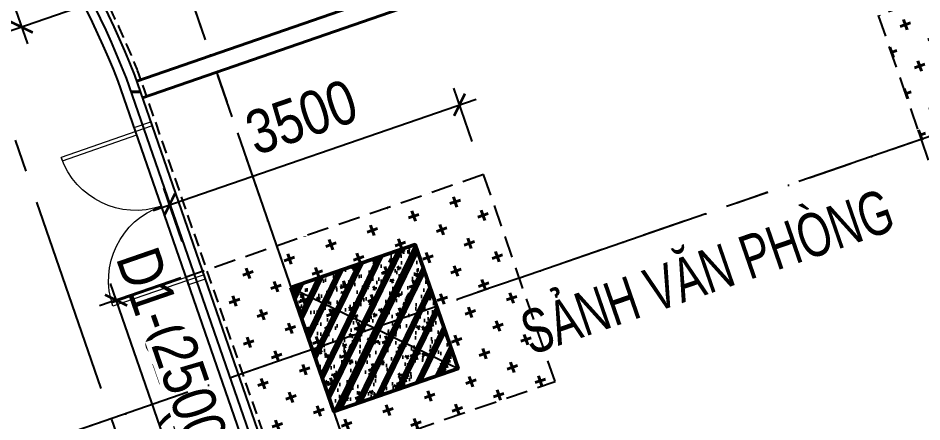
# Model space of a CAD drawing. Header units: millimetres. Extents: x -1534340 to 1713810, y -1348191 to 1114081.
# Drawn here: x 1277542 to 1287855, y -323729 to -319114 of the extents above; entities that cross this region are included whole.
import ezdxf
from ezdxf.enums import TextEntityAlignment as Align

# ---------------------------------------------------------------- set-up
doc = ezdxf.new("R2010")
doc.units = ezdxf.units.MM
doc.header["$LTSCALE"] = 100
doc.header["$PDMODE"] = 32
doc.header["$PDSIZE"] = 2.5
for name, pattern in [('CENTER2', [1.125, 0.75, -0.125, 0.125, -0.125]), ('DASHED', [4.5, 3, -1.5]), ('HIDDEN', [0.375, 0.25, -0.125]), ('xref.asix of  podium$0$xref.asix of  podium$0$DASHDOT', [1, 0.5, -0.25, 0, -0.25])]:
    doc.linetypes.add(name, pattern=pattern)
for name, color, linetype, lineweight in [('0-Hatch', 250, 'Continuous', 40), ('A-DOOR', 1, 'Continuous', 9), ('ccu12-Tencaukien', 9, 'Continuous', 15), ('KT-Chu viet', 255, 'Continuous', 20), ('KT-Net cat', 1, 'Continuous', 40), ('KT-Net cot vach', 6, 'Continuous', 50)]:
    doc.layers.add(name, color=color, linetype=linetype, lineweight=lineweight)
for name, color, linetype in [('0-khuat', 3, 'HIDDEN'), ('A-GLAZ', 135, 'Continuous'), ('ccu11-Khuat', 9, 'DASHED'), ('ccu11-Manh', 8, 'Continuous'), ('ccu12-Manh', 8, 'Continuous'), ('ccu12-Text', 31, 'Continuous'), ('ccu12-Thay', 7, 'Continuous'), ('ccu12-Truc', 13, 'CENTER2'), ('KC2-DIM', 251, 'Continuous'), ('xref.asix of  podium$0$xref.asix of  podium$0$KC2-DIM', 251, 'Continuous'), ('xref.asix of  podium$0$xref.asix of  podium$0$KT-Kich thuoc', 9, 'Continuous'), ('xref.asix of  podium$0$xref.asix of  podium$0$KT-Luoi truc South Tower', 8, 'xref.asix of  podium$0$xref.asix of  podium$0$DASHDOT'), ('xref.asix of  podium$0$xref.asix of  podium$0$KT-Net cot vach', 6, 'Continuous')]:
    doc.layers.add(name, color=color, linetype=linetype)
doc.styles.add('Arial Narrow', font='ARIALN.TTF')
doc.styles.add('Xref_ST_MBDV Cot vach 30.7.2022$0$Arial', font='arial.ttf', dxfattribs={"width": 0.7})
doc.dimstyles.new('ccu12-200', dxfattribs={"dimscale": 200, "dimtxt": 2.5, "dimasz": 1, "dimexe": 1, "dimexo": 2, "dimgap": 1, "dimtad": 1, "dimdec": 0, "dimrnd": 5, "dimdsep": 46, "dimtxsty": 'Arial Narrow', "dimblk": 'ARCHTICK', "dimcen": -1, "dimdle": 1, "dimclrd": 256, "dimclre": 256, "dimclrt": 3, "dimadec": 0, "dimazin": 2, "dimtfac": 0.1, "dimtdec": 0, "dimtmove": 0, "dimatfit": 1, "dimldrblk": 'ARCHTICK', "dimfxl": 1, "dimtvp": 0.8333333333333334, "dimtolj": 1, "dimtzin": 12, "dimarcsym": 0})
pattern_1 = [(49.99999999999999, (550, -550), (286.9040730403014, -25.10085399303804), [30, -330]), (355, (550, -550), (-55.50053344520001, 300.8768534800047), [24, -264]), (100.4514, (573.908672, -552.091736), (231.4037526856086, 275.7758168243814), [25.496076, -280.4568448]), (46.18420000000001, (550, -470), (426.8964194502578, -66.20760573160723), [45, -495]), (96.6356, (585.574698, -475.5173228), (373.8650822194813, 389.6471483601767), [38.2441152, -420.6852]), (351.1842, (550, -470), (373.8647780534509, 389.6474403701299), [36, -396]), (21, (590, -490), (238.7628208473847, -161.0475562661355), [30, -330]), (326.0000000000001, (590, -490), (97.32613276863269, 290.0600180187412), [24, -264]), (71.4514, (609.8968932, -503.4206424), (336.089051432596, 129.012198683981), [25.496076, -280.4568448]), (37.50000000000001, (550, -550), (4.863942126916267, 133.1575415325246), [0, -260.8, 0, -268, 0, -265]), (7.499999999999999, (550, -550), (105.2278149768594, 157.7646847529441), [0, -152.8, 0, -254.8, 0, -101]), (327.5, (460.8, -550), (213.5289744689636, -9.021948693751902), [0, -100, 0, -312, 0, -414]), (317.5, (420.8, -550), (233.2744677369545, 40.04199293292709), [0, -130, 0, -207.2, 0, -294]), (45, (550, -550), (-120.2081528017131, 120.2081528017131), []), (45, (550, -501), (-120.2081528017131, 120.2081528017131), [])]

# ---------------------------------------------------------------- blocks, each defined once
blk = doc.blocks.new('MC3000X3000')
at = {"layer": '0-Hatch', "ltscale": 2}
h = blk.add_hatch(dxfattribs=at)
h.set_pattern_fill('CROSS', color=256, scale=1000, style=0)
h.set_pattern_definition([(360, (0, -4.656612873077393e-10), (250, 250), [125, -375]), (90, (62.5, -62.50000000046566), (-250, 250), [125, -375])])
h.paths.add_polyline_path([(7876789.000000002, 1547059), (7876789.000000002, 1550059), (7873789.000000002, 1550059), (7873789.000000002, 1547059)])
at = {"layer": '0-khuat', "ltscale": 10}
blk.add_lwpolyline([(7873789.000000002, 1547059), (7876789.000000002, 1547059), (7876789.000000002, 1550059), (7873789.000000002, 1550059)], close=True, dxfattribs=at)
blk = doc.blocks.new('MBKC-T1-PN')
at = {"layer": '0-Hatch', "ltscale": 2}
h = blk.add_hatch(dxfattribs=at)
h.set_pattern_fill('CROSS', color=256, scale=1000, angle=90.00000000000001, style=0)
h.set_pattern_definition([(90, (-894364.7616369408, 300749.4537652719), (-6350.000000000002, 6350), [3175, -9525.000000000002]), (180, (-892777.2616369408, 302336.9537652719), (-6350, -6350.000000000002), [3175, -9525.000000000002])])
h.paths.add_polyline_path([(44970.57265213598, -15576.86343265424), (64016.33649875247, -9001.349103040586), (65302.47815265995, -12726.61666239559), (73786.80464420305, -12726.61666239559), (73786.804644207, -25676.61616688932), (62786.8044734241, -25676.61616688932), (62786.8044734241, -28976.61616601376), (49596.80166034354, -28976.61616601376)])
h = blk.add_hatch(dxfattribs=at)
h.set_pattern_fill('CROSS', color=256, scale=1000, angle=109.047137953997, style=0)
h.set_pattern_definition([(109.0471379539969, (4082851.648381703, -6960660.284058795), (-317.8990851971258, 154.7261181275824), [124.9999999999992, -374.9999999999968]), (199.0471379539969, (4082890.329911234, -6960580.809287497), (-154.7261181275824, -317.8990851971258), [124.9999999999992, -374.9999999999967])])
h.paths.add_polyline_path([(47095.57202883321, -21243.63124219223), (47913.12660448276, -23606.17387913854), (51069.19921652135, -22516.54571548838), (50253.33465716895, -20153.41960357787)])
at = {"layer": '0-khuat', "ltscale": 10}
blk.add_lwpolyline([(47676.81394240842, -23687.7603835304), (51069.19921652135, -22516.54571548838), (50253.33465716895, -20153.41960357787), (46859.2593667591, -21325.21774658421)], dxfattribs=at)
at = {"layer": 'ccu11-Khuat', "ltscale": 0.5, "elevation": -0.1248620286703281}
blk.add_lwpolyline([(100590.5864808073, -35426.61506945355), (55455.55192690738, -35426.61506945355, -0.3269618123751123), (50827.94980508671, -32029.33521380113), (46319.23951797537, -19000.21078809898, 0.4276624970093012), (30482.82222025329, -12597.84133938845), (15440.22126940242, -17787.66880758357, -0.1965409036496166), (11052.14983252855, -17540.17514300876, -0.04529122358984782), (3605.473727127304, -9503.081798993808), (-504.3626536345109, -3435.722267398494, -0.3990343803495413), (1771.304140177555, 352.6720043509267), (31190.7288702894, 10495.31749677, -0.1204403028230274), (42591.70211395179, 11817.81507882464), (58406.76826363965, 7707.460248947376, -0.2262547279600852), (60280.00056402339, 6012.837931064423), (65645.2552123724, -9495.342720050656, 0.2916469557633262), (69738.37575314008, -12326.61538209155), (89786.80552536738, -12326.61538209155)], format="xyb", dxfattribs=at)
at = {"layer": 'ccu12-Thay', "ltscale": 0.5, "elevation": -0.1248620286703281}
blk.add_lwpolyline([(100592.7780615496, -35676.61506945355), (55455.39655799186, -35676.61506945355, -0.3267809868965265), (50590.58009542292, -32107.86709642987), (46084.84347490547, -19087.33587578748, 0.427810969143063), (30575.27555690287, -12830.40478876728), (15521.75718290871, -18023.99886239826, -0.1981128104978065), (10911.61054585082, -17750.02456894092, -0.0454709095100691), (3402.789631705265, -9649.635404628643), (-737.5713195712306, -3537.212389550812, -0.4024491153328594), (1696.951964988839, 591.4787324376521), (31106.50964570185, 10730.72245935566)], format="xyb", dxfattribs=at)
at = {"layer": '0-khuat', "linetype": 'HIDDEN', "ltscale": 10, "rotation": 109.0471379539969}
blk.add_blockref('MC3000X3000', (4090508.176760036, -6958016.882802831), dxfattribs=at)
blk = doc.blocks.new('Grid-ST-flat-3')
at = {"layer": 'ccu12-Truc', "ltscale": 30}
for p, q in [((343189.8455156267, -39014.65546948352), (361219.3016763728, -91236.39007851167)), ((340897.6132794917, -39806.04435974167), (359986.9050177329, -95097.55833493307)), ((368131.1051668772, -76017.52440288517), (316532.3495662729, -93831.89823189395))]:
    blk.add_line(p, q, dxfattribs=at)
blk = doc.blocks.new('*U151')
h = blk.add_hatch()
h.set_pattern_fill('VATLIEU04', color=250, scale=40, style=0, pattern_type=2)
h.set_pattern_definition(pattern_1)
h.paths.add_polyline_path([(-475, 475), (1025, 475), (1025, -1025), (-475, -1025)])
at = {"color": 6, "ltscale": 0.25}
blk.add_lwpolyline([(-475, 475), (1025, 475), (1025, -1025), (-475, -1025)], close=True, dxfattribs=at)
at = {"layer": 'Defpoints', "linetype": 'ByBlock', "ltscale": 30}
for p, q in [((1025, 475), (-475, -1025)), ((-475, 475), (1025, -1025))]:
    blk.add_line(p, q, dxfattribs=at)
blk = doc.blocks.new('MBDV-B1-T1-PN')
at = {"layer": 'KT-Net cot vach', "rotation": 19.04713795399666}
blk.add_blockref('*U151', (48657.39065854321, -21735.88899427338), dxfattribs=at)
blk = doc.blocks.new('*U704')
at = {"layer": 'ccu12-Tencaukien', "color": 8, "ltscale": 10000}
blk.add_line((360.6565736538532, -155.3215232637356), (354.4065714950475, -155.3215232637356), dxfattribs=at)
at = {"layer": 'ccu12-Text', "color": 2, "style": 'Arial Narrow', "width": 0.8}
blk.add_attdef('SH', text='', height=300, dxfattribs=at).set_placement((275.6048113084853, 5.864471777974813), align=Align.BOTTOM_RIGHT)
at = {"layer": 'ccu12-Text', "color": 31, "style": 'Arial Narrow', "width": 0.8}
for tag, p in [('(', (507.5315725744504, -75.41116959831947)), ('KT', (632.605666770517, -75.41116959831947)), (')', (962.8971199221714, -75.41116959831947))]:
    blk.add_attdef(tag, text='', height=250, dxfattribs=at).set_placement(p, align=Align.BOTTOM_LEFT)
blk = doc.blocks.new('_ARCHTICK')
at = {"color": 0, "linetype": 'ByBlock', "const_width": 0.15}
blk.add_lwpolyline([(-0.5, -0.5), (0.5, 0.5)], dxfattribs=at)
blk = doc.blocks.new('*D1314')
at = {"layer": 'Defpoints', "color": 0, "ltscale": 0.5, "transparency": 16777216}
for p in [(1277885.144258589, -316468.8989815934), (1278701.008817941, -318832.0250935039), (1277582.722923184, -319218.1110599518)]:
    blk.add_point(p, dxfattribs=at)
at = {"layer": 'KC2-DIM', "lineweight": -2, "ltscale": 0.5, "transparency": 16777216}
for p, q in [((1277507.044080683, -316599.4373110897), (1276577.808274879, -316920.2541127893)), ((1276701.589199084, -316665.9348590884), (1277647.992087932, -319407.1611489046)), ((1278322.908640035, -318962.5634230002), (1277393.672834231, -319283.3802246999))]:
    blk.add_line(p, q, dxfattribs=at)
at = {"layer": 'KC2-DIM', "lineweight": -2, "ltscale": 0.5, "transparency": 16777216, "xscale": 200, "yscale": 200, "zscale": 200}
for p, rotation in [((1276766.858363832, -316854.9849480412), 109.0471312622707), ((1277582.722923184, -319218.1110599518), 289.0471312622706)]:
    blk.add_blockref('_ARCHTICK', p, dxfattribs=dict(at, rotation=rotation))
at = {"layer": 'KC2-DIM', "color": 3, "ltscale": 0.5, "transparency": 16777216, "insert": (1277605.150404325, -317887.9671581196), "char_height": 500, "attachment_point": 5, "rotation": 289.0471312622707, "style": 'Arial Narrow', "bg_fill": 3, "box_fill_scale": 1.1, "bg_fill_color": 256, "bg_fill_true_color": 13158600, "bg_fill_transparency": 0}
blk.add_mtext('\\A1;2500', dxfattribs=at)
blk = doc.blocks.new('*D1315')
at = {"layer": 'Defpoints', "color": 0, "ltscale": 0.5, "transparency": 16777216}
for p in [(1282578.843132836, -320105.2945029154), (1282854.205743867, -320902.8733688498), (1279545.829320594, -322045.0841383371)]:
    blk.add_point(p, dxfattribs=at)
at = {"layer": 'KC2-DIM', "lineweight": -2, "ltscale": 0.5, "transparency": 16777216}
for p, q in [((1282723.667370211, -320524.77320619), (1282513.573946008, -319916.2444215855)), ((1279081.416628234, -321312.7744592305), (1282767.893214166, -320040.0253160875)), ((1279415.290946939, -321666.9839756773), (1279205.197522736, -321058.4551910728))]:
    blk.add_line(p, q, dxfattribs=at)
at = {"layer": 'KC2-DIM', "lineweight": -2, "ltscale": 0.5, "transparency": 16777216, "xscale": 200, "yscale": 200, "zscale": 200}
for p, rotation in [((1282578.843132836, -320105.2945029154), 19.0471379540058), ((1279270.466709564, -321247.5052724027), 199.0471379540058)]:
    blk.add_blockref('_ARCHTICK', p, dxfattribs=dict(at, rotation=rotation))
at = {"layer": 'KC2-DIM', "color": 3, "ltscale": 0.5, "transparency": 16777216, "insert": (1280776.07402506, -320246.0401441951), "char_height": 500, "attachment_point": 5, "rotation": 19.047137954005798, "style": 'Arial Narrow', "bg_fill": 3, "box_fill_scale": 1.1, "bg_fill_color": 256, "bg_fill_true_color": 13158600, "bg_fill_transparency": 0}
blk.add_mtext('\\A1;3500', dxfattribs=at)
blk = doc.blocks.new('*D1316')
at = {"layer": 'Defpoints', "color": 0, "ltscale": 0.5, "transparency": 16777216}
for p in [(1279777.949132063, -321951.3518734071), (1280593.813691415, -324314.4779853176), (1279475.527796658, -324700.5639517654)]:
    blk.add_point(p, dxfattribs=at)
at = {"layer": 'KC2-DIM', "lineweight": -2, "ltscale": 0.5, "transparency": 16777216}
for p, q in [((1279399.848954157, -322081.8902029034), (1278470.613148354, -322402.7070046031)), ((1278594.394072558, -322148.387750902), (1279540.796961407, -324889.6140407182)), ((1280215.71351351, -324445.0163148139), (1279286.477707706, -324765.8331165136))]:
    blk.add_line(p, q, dxfattribs=at)
at = {"layer": 'KC2-DIM', "lineweight": -2, "ltscale": 0.5, "transparency": 16777216, "xscale": 200, "yscale": 200, "zscale": 200}
for p, rotation in [((1278659.663237307, -322337.4378398549), 109.0471312622707), ((1279475.527796658, -324700.5639517654), 289.0471312622706)]:
    blk.add_blockref('_ARCHTICK', p, dxfattribs=dict(at, rotation=rotation))
at = {"layer": 'KC2-DIM', "color": 3, "ltscale": 0.5, "transparency": 16777216, "insert": (1279497.9552778, -323370.4200499331), "char_height": 500, "attachment_point": 5, "rotation": 289.0471312622707, "style": 'Arial Narrow', "bg_fill": 3, "box_fill_scale": 1.1, "bg_fill_color": 256, "bg_fill_true_color": 13158600, "bg_fill_transparency": 0}
blk.add_mtext('\\A1;2500', dxfattribs=at)
blk = doc.blocks.new('*U2802')
h = blk.add_hatch()
h.set_pattern_fill('VATLIEU04', color=250, scale=40, style=0, pattern_type=2)
h.set_pattern_definition(pattern_1)
h.paths.add_polyline_path([(-475, 475), (1025, 475), (1025, -1025), (-475, -1025)])
at = {"color": 6, "ltscale": 0.25}
blk.add_lwpolyline([(-475, 475), (1025, 475), (1025, -1025), (-475, -1025)], close=True, dxfattribs=at)
at = {"layer": 'Defpoints', "linetype": 'ByBlock', "ltscale": 30}
for p, q in [((1025, 475), (-475, -1025)), ((-475, 475), (1025, -1025))]:
    blk.add_line(p, q, dxfattribs=at)
blk = doc.blocks.new('xref.asix of  podium$0$xref.asix of  podium$0$MBCot-PN-flat-22')
at = {"layer": 'xref.asix of  podium$0$xref.asix of  podium$0$KT-Net cot vach', "rotation": 19.04713795399666}
blk.add_blockref('*U2802', (48657.39082273655, -21735.88943982054), dxfattribs=at)
blk = doc.blocks.new('xref.asix of  podium$0$xref.asix of  podium$0$Asix South Tower')
at = {"layer": 'xref.asix of  podium$0$xref.asix of  podium$0$KT-Luoi truc South Tower', "ltscale": 10}
for p, q in [((-72397.7537663579, 60940.77036500885), (-54303.13568301871, 8530.296362129506)), ((-47391.33219251409, 23749.16203775594), (-101381.3618817553, 5109.205298567424))]:
    blk.add_line(p, q, dxfattribs=at)
blk = doc.blocks.new('double door')
at = {"elevation": 1.315694793252246e-06}
for points in [[(549901.1788338684, 384014.7847221401), (549001.1788338684, 384014.7847221401), (549001.1788338684, 383974.7847221401), (549901.1788338684, 383974.7847221401)], [(550101.1788338679, 384064.7847221419), (550101.1788338679, 384014.7847221419), (549901.1788338684, 384014.7847221401), (549901.1788338684, 384064.7847221401)], [(549901.1788338684, 382214.7847221401), (549001.1788338684, 382214.7847221401), (549001.1788338684, 382254.7847221401), (549901.1788338684, 382254.7847221401)], [(550101.1788338679, 382164.7847221401), (550101.1788338679, 382214.7847221401), (549901.1788338684, 382214.7847221401), (549901.1788338684, 382164.7847221401)]]:
    blk.add_lwpolyline(points, close=True, dxfattribs=at)
at = {"color": 8}
for centre, start, end in [((549901.1788338684, 384014.7847221401, 1.315694793252246e-06), 180, 270), ((549901.1788338684, 382214.7847221401, 1.315694793252246e-06), 90, 180)]:
    blk.add_arc(centre, 900, start, end, dxfattribs=at)
blk = doc.blocks.new('312')
at = {"layer": 'A-GLAZ', "elevation": -0.0003900927901394197}
for points in [[(1549381.671782451, -324451.9051583611), (1549381.671782451, -326351.9051569352), (1564094.889190754, -326351.9051569353), (1564841.607296713, -329815.5613203601, -0.4508459645649955), (1560035.895455955, -335451.9048447938), (1514900.386795966, -335451.9048447938, -0.3269245432215398), (1510225.339864169, -332020.3248463987), (1505717.224980614, -318992.9209985397, 0.4276918106004188), (1489946.169812741, -312619.6470241706), (1483985.984335237, -314675.9625780935)], [(1549481.671782451, -324551.9051583385), (1549481.671782451, -326251.9051569352), (1564175.628011929, -326251.9051569353), (1564940.108642664, -329797.9528921274, -0.4511126140275254), (1560036.774223511, -335551.9048447938), (1514900.324496042, -335551.9048447938, -0.3268516886257801), (1510130.390886214, -332051.7344377858), (1505623.465760334, -319027.7687129787, 0.4277510049414529), (1489983.146421403, -312712.6740344323), (1484018.61892988, -314770.4876207563)], [(1549581.671782451, -324651.9051583159), (1549581.671782451, -326151.9051569352), (1564256.366833104, -326151.9051569353), (1565038.602605558, -329780.3102175434, -0.4513714951595503), (1560037.644318549, -335651.9048447938), (1514900.262814992, -335651.9048447938, -0.3267809868965265), (1510035.446352423, -332083.1568717702), (1505529.709731905, -319062.6256511278, 0.427810969143063), (1490020.141813903, -312805.6945641076), (1484051.253524524, -314865.012663419)]]:
    blk.add_lwpolyline(points, format="xyb", dxfattribs=at)
at = {"layer": 'KT-Net cat', "elevation": 2.260067749225326e-10}
for points in [[(1505741.350573544, -319062.6383527506), (1515652.442664408, -315628.5036746811)], [(1505806.754928049, -319251.6417303419), (1515528.944858553, -315882.9605314356)]]:
    blk.add_lwpolyline(points, dxfattribs=at)
at = {"layer": 'A-DOOR', "color": 250, "xscale": -1, "rotation": 199.1276333201553}
blk.add_blockref('double door', (860945.3808353585, -138712.7284583441, -0.0003914084884749502), dxfattribs=at)
at = {"layer": 'xref.asix of  podium$0$xref.asix of  podium$0$KC2-DIM'}
blk.add_blockref('xref.asix of  podium$0$xref.asix of  podium$0$MBCot-PN-flat-22', (1459444.866092697, -299975.2893285389), dxfattribs=at)
at = {"layer": 'xref.asix of  podium$0$xref.asix of  podium$0$KT-Kich thuoc'}
blk.add_blockref('xref.asix of  podium$0$xref.asix of  podium$0$Asix South Tower', (1566004.720627273, -342122.3205197669), dxfattribs=at)
at = {"layer": 'KT-Chu viet', "insert": (1512168.33828071, -320998.1676059276), "char_height": 500, "attachment_point": 2, "rotation": 19.04713795363252, "style": 'Xref_ST_MBDV Cot vach 30.7.2022$0$Arial'}
blk.add_mtext('SẢNH VĂN PHÒNG', dxfattribs=at)

msp = doc.modelspace()

# ---------------------------------------------------------------- block references
for name, p in [('MBKC-T1-PN', (1232600.871086698, -300749.4537652719)), ('Grid-ST-flat-3', (923638.2882514866, -243129.7985158589))]:
    msp.add_blockref(name, p)
at = {"layer": 'ccu11-Manh'}
msp.add_blockref('MBDV-B1-T1-PN', (1232600.871086698, -300749.4537652719), dxfattribs=at)
at = {"layer": 'ccu12-Tencaukien', "extrusion": (-7.825994902301875e-07, -7.350826757026604e-07, 0.9999999999994236)}
ref = msp.add_blockref('*U704', (1278940.660946958, -323648.3325326864, 0.1467499595976334), dxfattribs=dict(at, xscale=1.815893337873056, yscale=1.815893337873056, zscale=1.815893337873056, rotation=268.6206537066452))
ref.add_attrib('KT', '(25x120)', dxfattribs={"color": 31, "extrusion": (-7.825994902301875e-07, -7.350826757026604e-07, 0.9999999999994236), "height": 499.9999999999999, "rotation": 289.0837199907818, "style": 'Arial Narrow'}).set_placement((1279096.941889371, -323621.6489035251, -0.7635090864159733), align=Align.BOTTOM_LEFT)
ref.add_attrib('SH', 'D1-01', dxfattribs={"color": 2, "extrusion": (-7.825994902301875e-07, -7.350826757026604e-07, 0.9999999999994236), "height": 499.9999999999999, "rotation": 289.0837199907818, "style": 'Arial Narrow'}).set_placement((1279021.981442429, -323377.8276804734, -0.763252511836557), align=Align.BOTTOM_RIGHT)

# ---------------------------------------------------------------- next in the draw order: dimensions: what is measured, and where the dimension line sits
at = {"layer": 'KC2-DIM', "ltscale": 0.5}
for p1, p2, distance, picture, middle in [((1277885.144258589, -316468.8989815935), (1278701.008817941, -318832.025093504), -1183.0577821476884, '*D1314', (1277605.150404325, -317887.9671581196)), ((1279545.829320594, -322045.0841383371), (1282854.205743867, -320902.8733688497), 843.7752158832241, '*D1315', (1280776.07402506, -320246.0401441951))]:
    dim = msp.add_aligned_dim(p1=p1, p2=p2, distance=distance, dimstyle='ccu12-200', override={"dimfxl": 150, "dimtfill": 1}, dxfattribs=at)
    dim.commit()
    dim.dimension.update_dxf_attribs({"geometry": picture, "text_midpoint": middle})

# ---------------------------------------------------------------- next in the draw order: dimensions: what is measured, and where the dimension line sits
dim = msp.add_aligned_dim(p1=(1279777.949132063, -321951.351873407), p2=(1280593.813691415, -324314.4779853175), distance=-1183.0577821477073, dimstyle='ccu12-200', override={"dimfxl": 150, "dimtfill": 1}, dxfattribs=at)
dim.commit()
dim.dimension.update_dxf_attribs({"geometry": '*D1316', "text_midpoint": (1279497.9552778, -323370.4200499331)})

# ---------------------------------------------------------------- next in the draw order: block references
at = {"layer": 'ccu12-Manh'}
msp.add_blockref('312', (-226843.9959313669, -774.1646671993076), dxfattribs=at)

doc.saveas('drawing.dxf')
